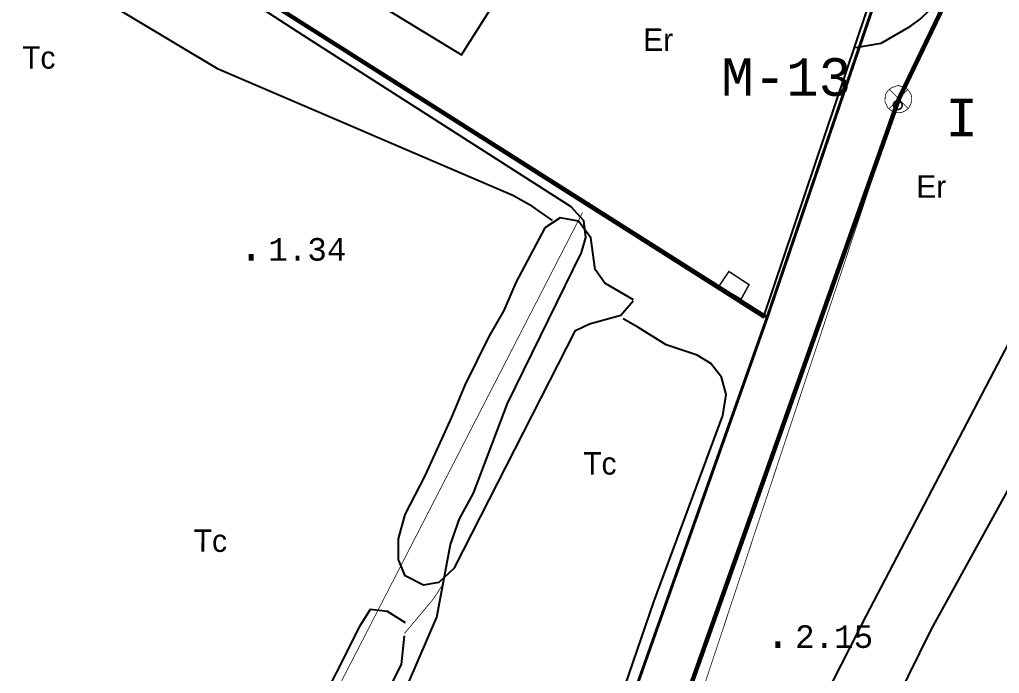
# Model space of a CAD drawing. Extents: x 742700 to 743500, y 4404700 to 4405200.
# Drawn here: x 743168.1 to 743233.2, y 4405070 to 4405113.5 of the extents above; entities that cross this region are included whole.
import ezdxf

# ---------------------------------------------------------------- set-up
doc = ezdxf.new("R2010")
doc.units = 0
doc.header["$MEASUREMENT"] = 0
for name, color, linetype in [('10', 7, 'CONTINUOUS'), ('13', 7, 'CONTINUOUS'), ('2', 7, 'CONTINUOUS'), ('21', 7, 'CONTINUOUS'), ('24', 7, 'CONTINUOUS'), ('33', 7, 'CONTINUOUS'), ('41', 7, 'CONTINUOUS'), ('42', 7, 'CONTINUOUS'), ('46', 7, 'CONTINUOUS'), ('50', 7, 'CONTINUOUS'), ('51', 7, 'CONTINUOUS'), ('6', 7, 'CONTINUOUS')]:
    doc.layers.add(name, color=color, linetype=linetype)
doc.styles.add('MONOTXT', font='monotxt', dxfattribs={"height": 0.2})
doc.styles.get("Standard").update_dxf_attribs({"font": 'txt', "height": 0.2})

msp = doc.modelspace()

# ---------------------------------------------------------------- linework, layer by layer
at = {"layer": '10', "color": 7, "linetype": 'Continuous', "const_width": 0.05}
for points in [[(743226.5, 4405109.1), (743226.93, 4405108.96), (743227.12, 4405108.83), (743227.2500000001, 4405108.66), (743227.36, 4405108.45), (743227.3899999999, 4405108.23), (743227.3899999999, 4405108.02), (743227.2, 4405107.61), (743227.01, 4405107.45), (743226.82, 4405107.34), (743226.61, 4405107.29), (743226.39, 4405107.29), (743226.17, 4405107.34), (743225.99, 4405107.45), (743225.8, 4405107.61), (743225.6099999999, 4405108.02), (743225.6299999999, 4405108.45), (743225.7399999999, 4405108.66), (743225.88, 4405108.83), (743226.0700000002, 4405108.96), (743226.5, 4405109.1)], [(743227.12, 4405108.83), (743225.88, 4405107.560000001)], [(743225.9000000001, 4405108.85), (743227.1499999998, 4405107.560000001)]]:
    msp.add_lwpolyline(points, dxfattribs=at)
at = {"layer": '13', "color": 3, "linetype": 'Continuous'}
for points, const_width in [([(743270.08, 4405200), (743261.4899999999, 4405180.8), (743226.53, 4405108.2), (743201.15, 4405036.67), (743190.36, 4404999.89)], 0.3), ([(743226.53, 4405108.2), (743190.77, 4405000.44)], 0.05)]:
    msp.add_lwpolyline(points, dxfattribs=dict(at, const_width=const_width))
at = {"layer": '2', "color": 7, "linetype": 'Continuous'}
msp.add_3dface([(743500, 4404700), (743500, 4405200), (742700, 4405200), (742700, 4404700)], dxfattribs=at)
at = {"layer": '21', "color": 30, "linetype": 'Continuous', "elevation": 2}
msp.add_lwpolyline([(743193.32, 4405067.99), (743195.8, 4405073.75), (743196.7099999998, 4405078.57), (743197.3200000002, 4405080.29), (743198.2399999999, 4405081.99), (743200.5099999999, 4405087.94), (743205.43, 4405098), (743205.71, 4405098.99), (743205.5899999999, 4405100.1), (743204.7299999999, 4405101.03), (743186.9599999998, 4405112.39), (743170.16, 4405123.3)], dxfattribs=at)
at = {"layer": '33', "color": 1, "linetype": 'Continuous', "const_width": 0.1, "elevation": 2.55}
msp.add_lwpolyline([(743226.3199999998, 4405108.05), (743226.26, 4405108.01), (743226.2199999999, 4405107.96), (743226.18, 4405107.89), (743226.17, 4405107.83), (743226.17, 4405107.75), (743226.18, 4405107.69), (743226.2099999998, 4405107.62), (743226.26, 4405107.57), (743226.3199999998, 4405107.53), (743226.3799999999, 4405107.5), (743226.45, 4405107.49), (743226.52, 4405107.5), (743226.59, 4405107.53), (743226.6499999998, 4405107.560000001), (743226.7000000002, 4405107.62), (743226.7299999999, 4405107.68), (743226.75, 4405107.75), (743226.75, 4405107.82), (743226.7299999999, 4405107.89), (743226.7000000002, 4405107.95), (743226.6499999998, 4405108), (743226.5999999999, 4405108.05), (743226.53, 4405108.07), (743226.4599999998, 4405108.08), (743226.39, 4405108.07), (743226.3199999998, 4405108.05), (743226.3199999998, 4405108.05)], dxfattribs=at)
at = {"layer": '33', "color": 5, "linetype": 'Continuous', "extrusion": (-0.043332736599638, 0.02163295979981928, 0.9988264558916559), "const_width": 0.05, "elevation": 63092.46460599999}
msp.add_lwpolyline([(-4273217.908584859, -1301112.677105719), (-4273149.351236572, -1301113.502996727), (-4273150.686006759, -1301102.353468103)], dxfattribs=at)
at = {"layer": '41', "color": 3, "linetype": 'Continuous', "const_width": 0.05, "elevation": 2.43}
msp.add_lwpolyline([(743196.2, 4405075.92), (743195.5799999998, 4405074.96), (743193.65, 4405072.65)], dxfattribs=at)
at = {"layer": '41', "color": 1, "linetype": 'Continuous'}
msp.add_polyline3d([(743065.41, 4405200, 1.87), (743060.92, 4405193.17, 1.93), (743217.52, 4405093.67, 4.51), (743225.7399999999, 4405118.02, 4.48), (743215.0400000002, 4405125.14, 5.35)], dxfattribs=at)
at = {"layer": '41', "color": 3, "linetype": 'Continuous'}
for points in [[(743203.4999999999, 4405100.13, 2.44), (743202.1700000002, 4405101.05, 2.44), (743200.8599999999, 4405101.78, 2.27), (743181.27, 4405110.18, 2.15), (743167.0799999998, 4405118.69, 2), (743165.57, 4405119.47, 2), (743163.44, 4405119.93, 1.97)], [(743180.3000000002, 4405038.87, 2.6), (743181.5099999999, 4405038.21, 2.58), (743182.7699999998, 4405037.66, 2.58), (743191.7099999998, 4405035.96, 2.45), (743192.9699999999, 4405035.48, 2.39), (743194.05, 4405034.97, 2.39), (743195.3399999999, 4405034.55, 2.39), (743196.4699999999, 4405035.71, 2.39), (743203.6699999998, 4405055.62, 2.4), (743210.2299999999, 4405074.77, 2.39), (743214.8299999998, 4405087.16, 2.51), (743215.0400000002, 4405088.55, 2.53), (743214.73, 4405089.7, 2.53), (743214.03, 4405090.62, 2.53), (743213.12, 4405091.17, 2.53), (743211.0499999998, 4405091.85, 2.44), (743209.18, 4405093.03, 2.44), (743208.19, 4405093.57, 2.44)]]:
    msp.add_polyline3d(points, dxfattribs=at)
at = {"layer": '42', "color": 3, "linetype": 'Continuous'}
for points in [[(743208.89, 4405094.84, 2.26), (743206.9699999999, 4405095.96, 2.93), (743206.33, 4405096.85, 3.08), (743206.04, 4405098.97, 3.11), (743205.2199999999, 4405100.07, 3.11), (743203.9999999999, 4405100.3, 3.11), (743203, 4405099.63, 3.11), (743201.06, 4405095.99, 3.11), (743200.2699999998, 4405094.14, 3.14), (743199.2499999999, 4405092.37, 3.24), (743197.67, 4405089.18, 3.26), (743196.79, 4405087.05, 3.26), (743195.0099999999, 4405083.13, 3.26), (743193.6900000002, 4405080.56, 3.26), (743193.2399999999, 4405078.96, 3.25), (743193.2299999999, 4405077.58, 3.25), (743193.65, 4405076.54, 3.25), (743194.9199999998, 4405075.89, 3.25), (743195.9599999998, 4405076.08, 3.25), (743196.98, 4405077.03, 3.25), (743205.0299999998, 4405092.8, 2.81), (743205.96, 4405093.25, 2.69), (743208.04, 4405093.82, 2.59), (743208.87, 4405094.77, 2.53)], [(743193.7199999999, 4405073.37, 2.47), (743192.52, 4405074.13, 2.47), (743191.38, 4405074.25, 2.47), (743190.66, 4405073.12, 2.53), (743181.43, 4405054.77, 3.02)], [(743189.02, 4405061.83, 2.65), (743193.4500000002, 4405070.6, 2.32), (743193.6599999998, 4405072.51, 2.32)]]:
    msp.add_polyline3d(points, dxfattribs=at)
at = {"layer": '46', "color": 7, "linetype": 'Continuous', "const_width": 0.2}
for points in [[(743061.0500000002, 4405192.93), (743178.0999999999, 4405118.83), (743217.78, 4405093.69), (743205.3, 4405058.43), (743189.9399999998, 4405018.17), (743184.15, 4405002.35), (743183.0799999998, 4405000.03)], [(743217.78, 4405093.69), (743225.8200000002, 4405117.27)]]:
    msp.add_lwpolyline(points, dxfattribs=at)
at = {"layer": '51', "color": 1, "linetype": 'Continuous', "extrusion": (-0.1362805189946434, 0.06358539439750073, 0.9886275930611411), "const_width": 0.1, "elevation": 178817.301675}
msp.add_lwpolyline([(-4306205.413100273, -1175523.574914863), (-4306205.268590268, -1175521.853057808), (-4306206.362649922, -1175521.779516448), (-4306206.593541005, -1175523.382471272), (-4306205.413100273, -1175523.574914863)], dxfattribs=at)
at = {"layer": '51', "color": 1, "linetype": 'Continuous'}
msp.add_polyline3d([(743180.4799999999, 4405139.97, 5.92), (743176.6099999999, 4405133.92, 5.92), (743183.35, 4405129.57, 6.66), (743179.9799999999, 4405124.2, 6.67), (743185.0500000002, 4405120.99, 6.85), (743186.3299999998, 4405122.83, 9.72), (743191.65, 4405119.52, 9.61), (743189.5099999999, 4405115.99, 6.71), (743197.45, 4405111.14, 6.73), (743204.69, 4405122.59, 6.64), (743198.27, 4405126.75, 6.81), (743200.31, 4405130.28, 6.81), (743191.32, 4405135.86, 9.63), (743189.95, 4405133.85, 9.39), (743180.4799999999, 4405139.97, 5.92)], dxfattribs=at)
at = {"layer": '6', "color": 7, "linetype": 'Continuous'}
for points in [[(743198.6499999998, 4405017.3, 2.04), (743206.18, 4405036.02, 2.15), (743214.56, 4405054.61, 2.16), (743224.3499999999, 4405073.81, 2.03), (743233.89, 4405092.06, 2.03), (743243.71, 4405109.98, 2.15), (743243.71, 4405109.98, 2.15), (743244.0299999998, 4405111.1, 2.21), (743243.89, 4405112.15, 2.21), (743243.19, 4405113.05, 2.25), (743240.31, 4405115.75, 2.37), (743234.8699999999, 4405119.39, 2.42), (743233.7599999999, 4405119.7, 2.42), (743232.63, 4405118.99, 2.39), (743228.91, 4405114.42, 2.34), (743228.03, 4405113.6, 2.47), (743227.18, 4405112.95, 2.74), (743225.3399999999, 4405111.88, 3.6), (743223.65, 4405111.61, 3.45)], [(743201.3499999999, 4405015.52, 2.16), (743202.0299999998, 4405016.86, 2.16), (743209.8299999998, 4405035.88, 2.24), (743219.39, 4405054.06, 2.16), (743228.7000000002, 4405072.94, 2.06), (743238.5600000002, 4405090.86, 2)]]:
    msp.add_polyline3d(points, dxfattribs=at)

# ---------------------------------------------------------------- texts
at = {"layer": '24', "color": 7, "linetype": 'Continuous', "style": 'MONOTXT'}
for s, height, p in [('1.34                        ', 1.5, (743184.5999999999, 4405097.45, 1.34)), ('.                           ', 1.99, (743182.5999999999, 4405097.45, 1.34)), ('2.15                        ', 1.5, (743219.63, 4405071.7, 2.15)), ('.                           ', 1.99, (743217.6299999999, 4405071.7, 2.15))]:
    msp.add_text(s, height=height, dxfattribs=at).set_placement(p)
at = {"layer": '42', "color": 7, "linetype": 'Continuous'}
for s, p in [('Er                          ', (743209.5300000001, 4405111.4, 1.73)), ('Tc                          ', (743168.2299999999, 4405110.22, 1.15)), ('Er                          ', (743227.6900000002, 4405101.64, 1.16)), ('Tc                          ', (743205.5399999998, 4405083.23, 1.33)), ('Tc                          ', (743179.64, 4405078.09, 1.14))]:
    msp.add_text(s, height=1.49, rotation=359.7900000066, dxfattribs=at).set_placement(p)
at = {"layer": '50', "color": 7, "linetype": 'Continuous', "style": 'MONOTXT'}
for s, p in [('M-13                        ', (743214.7099999998, 4405108.41)), ('I                           ', (743229.63, 4405105.72))]:
    msp.add_text(s, height=2.5, dxfattribs=at).set_placement(p)

doc.saveas('drawing.dxf')
